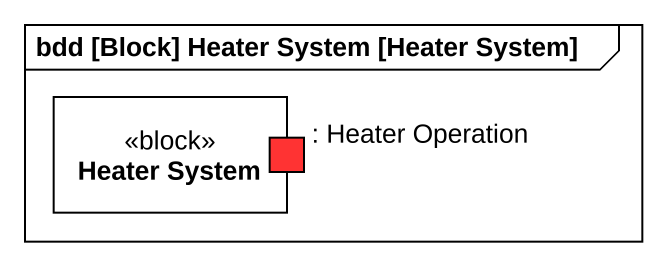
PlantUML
@startuml
mainframe bdd [Block] Heater System [Heater System]
rectangle "Heater System" as Heater_System <<block>> {
  port ": Heater Operation" as Heater_Operation #FF3333
}
@enduml
